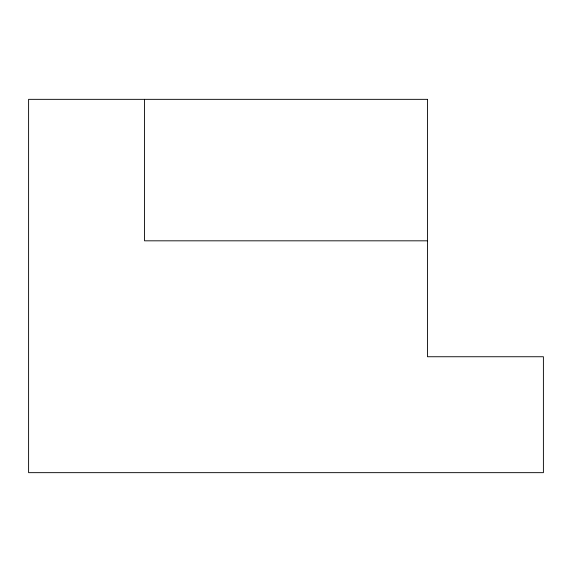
<?xml version="1.0" encoding="UTF-8"?>
<svg xmlns="http://www.w3.org/2000/svg" width="572" height="572" viewBox="0 0 572 572"><rect width="100%" height="100%" fill="white"/><g stroke="black" fill="none" stroke-linecap="round" stroke-linejoin="round"><path stroke-width="0.86" d="M427.477 240.819L144.523 240.819L144.523 99.342M427.477 99.342L28.6 99.342L28.6 472.658L543.4 472.658L543.4 356.742L427.477 356.742L427.477 99.342"/></g></svg>
